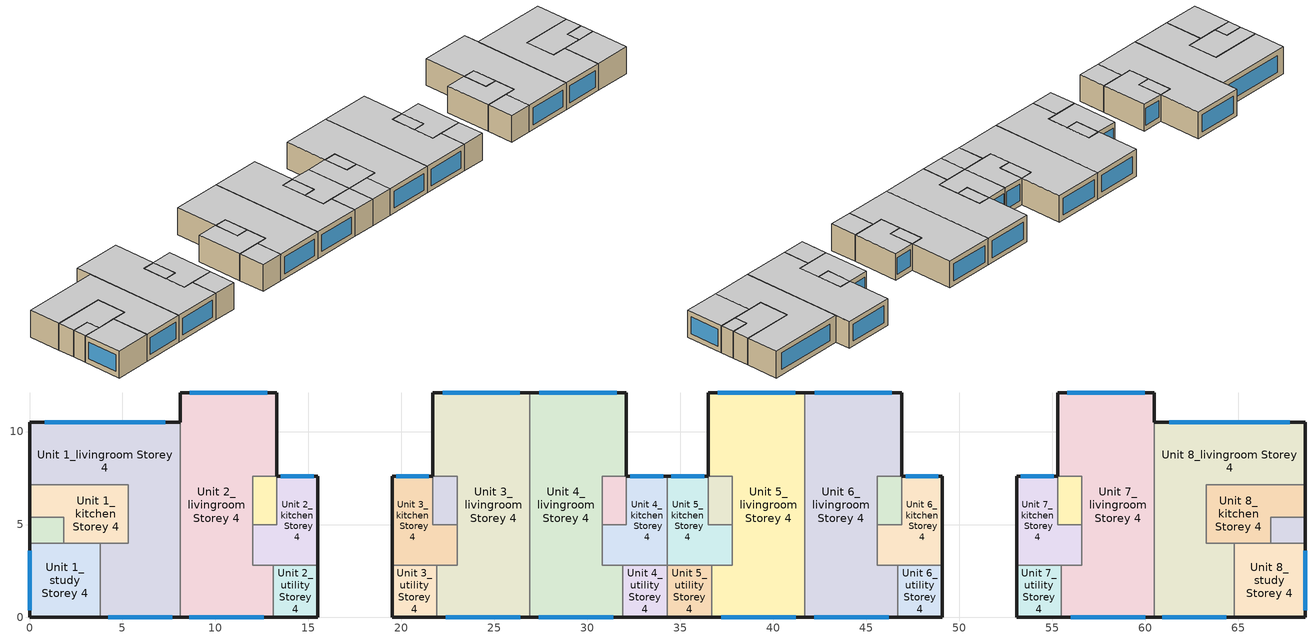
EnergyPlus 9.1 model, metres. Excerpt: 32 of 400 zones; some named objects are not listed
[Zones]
Unit 1_livingroom Storey 4
 floor adiabatic (Project Floor): 8.1,10.5 8.1,0 3.8,0 3.8,4 5.3,4 5.3,7.15 0,7.15 0,10.5 z14.8
 wall outside (Project Wall): 3.8,0 8.1,0 / 8.1,10.5 0,10.5 0,7.15 z14.8:17.6
 wall to Unit 1_kitchen Storey 4 (Project Wall): 0,7.15 5.3,7.15 5.3,4 3.8,4 z14.8:17.6
 wall to Unit 1_study Storey 4 (Project Wall): 3.8,4 3.8,0 z14.8:17.6
 wall to Unit 2_livingroom Storey 4 (Project Wall): 8.1,0 8.1,10.5 z14.8:17.6
 window (Project External Window): 4.23,0 7.67,0 / 7.29,10.5 0.81,10.5 z15.32:17.07
 ceiling adiabatic (Project Flat Roof): 0,10.5 0,7.15 5.3,7.15 5.3,4 3.8,4 3.8,0 8.1,0 8.1,10.5 z17.6
Unit 1_kitchen Storey 4
 floor adiabatic (Project Floor): 5.3,7.15 5.3,4 1.85,4 1.85,5.4 0,5.4 0,7.15 z14.8
 wall outside (Project Wall): 0,7.15 0,5.4 z14.8:17.6
 wall to Unit 1_bath3 Storey 4 (Project Wall): 0,5.4 1.85,5.4 1.85,4 z14.8:17.6
 wall to Unit 1_study Storey 4 (Project Wall): 1.85,4 3.8,4 z14.8:17.6
 ceiling adiabatic (Project Flat Roof): 0,7.15 0,5.4 1.85,5.4 1.85,4 5.3,4 5.3,7.15 z17.6
Unit 1_bath3 Storey 4
 floor adiabatic (Project Floor): 1.85,5.4 1.85,4 0,4 0,5.4 z14.8
 wall outside (Project Wall): 0,5.4 0,4 z14.8:17.6
 wall to Unit 1_study Storey 4 (Project Wall): 0,4 1.85,4 z14.8:17.6
 ceiling adiabatic (Project Flat Roof): 0,5.4 0,4 1.85,4 1.85,5.4 z17.6
Unit 1_study Storey 4
 floor adiabatic (Project Floor): 3.8,4 3.8,0 0,0 0,4 z14.8
 wall outside (Project Wall): 0,4 0,0 3.8,0 z14.8:17.6
 window (Project External Window): 0,3.6 0,0.4 z15.32:17.07
 ceiling adiabatic (Project Flat Roof): 0,4 0,0 3.8,0 3.8,4 z17.6
Unit 2_livingroom Storey 4
 floor adiabatic (Project Floor): 8.1,12.1 13.3,12.1 13.3,7.6 12,7.6 12,2.8 13.1,2.8 13.1,0 8.1,0 z14.8
 wall outside (Project Wall): 8.1,0 13.1,0 / 13.3,7.6 13.3,12.1 8.1,12.1 8.1,10.5 z14.8:17.6
 wall to Unit 2_utility Storey 4 (Project Wall): 13.1,0 13.1,2.8 z14.8:17.6
 wall to Unit 2_kitchen Storey 4 (Project Wall): 13.1,2.8 12,2.8 12,5 z14.8:17.6
 wall to Unit 2_bath3 Storey 4 (Project Wall): 12,5 12,7.6 13.3,7.6 z14.8:17.6
 window (Project External Window): 8.6,0 12.6,0 / 12.78,12.1 8.62,12.1 z15.32:17.07
 ceiling adiabatic (Project Flat Roof): 8.1,0 13.1,0 13.1,2.8 12,2.8 12,7.6 13.3,7.6 13.3,12.1 8.1,12.1 z17.6
Unit 2_kitchen Storey 4
 floor adiabatic (Project Floor): 13.3,5 13.3,7.6 15.5,7.6 15.5,2.8 12,2.8 12,5 z14.8
 wall outside (Project Wall): 15.5,2.8 15.5,7.6 13.3,7.6 z14.8:17.6
 wall to Unit 2_utility Storey 4 (Project Wall): 13.1,2.8 15.5,2.8 z14.8:17.6
 wall to Unit 2_bath3 Storey 4 (Project Wall): 13.3,7.6 13.3,5 12,5 z14.8:17.6
 window (Project External Window): 15.28,7.6 13.52,7.6 z15.32:17.07
 ceiling adiabatic (Project Flat Roof): 12,5 12,2.8 15.5,2.8 15.5,7.6 13.3,7.6 13.3,5 z17.6
Unit 2_bath3 Storey 4
 floor adiabatic (Project Floor): 13.3,7.6 13.3,5 12,5 12,7.6 z14.8
 ceiling adiabatic (Project Flat Roof): 12,7.6 12,5 13.3,5 13.3,7.6 z17.6
Unit 2_utility Storey 4
 floor adiabatic (Project Floor): 15.5,2.8 15.5,0 13.1,0 13.1,2.8 z14.8
 wall outside (Project Wall): 13.1,0 15.5,0 15.5,2.8 z14.8:17.6
 ceiling adiabatic (Project Flat Roof): 13.1,2.8 13.1,0 15.5,0 15.5,2.8 z17.6
Unit 3_livingroom Storey 4
 floor adiabatic (Project Floor): 21.9,0 21.9,2.8 23,2.8 23,7.6 21.7,7.6 21.7,12.1 26.9,12.1 26.9,0 z14.8
 wall outside (Project Wall): 26.9,12.1 21.7,12.1 21.7,7.6 / 21.9,0 26.9,0 z14.8:17.6
 wall to Unit 4_livingroom Storey 4 (Project Wall): 26.9,0 26.9,12.1 z14.8:17.6
 wall to Unit 3_bath3 Storey 4 (Project Wall): 21.7,7.6 23,7.6 23,5 z14.8:17.6
 wall to Unit 3_kitchen Storey 4 (Project Wall): 23,5 23,2.8 21.9,2.8 z14.8:17.6
 wall to Unit 3_utility Storey 4 (Project Wall): 21.9,2.8 21.9,0 z14.8:17.6
 window (Project External Window): 26.38,12.1 22.22,12.1 / 22.4,0 26.4,0 z15.32:17.07
 ceiling adiabatic (Project Flat Roof): 26.9,0 26.9,12.1 21.7,12.1 21.7,7.6 23,7.6 23,2.8 21.9,2.8 21.9,0 z17.6
Unit 3_kitchen Storey 4
 floor adiabatic (Project Floor): 23,2.8 19.5,2.8 19.5,7.6 21.7,7.6 21.7,5 23,5 z14.8
 wall outside (Project Wall): 21.7,7.6 19.5,7.6 19.5,2.8 z14.8:17.6
 wall to Unit 3_bath3 Storey 4 (Project Wall): 23,5 21.7,5 21.7,7.6 z14.8:17.6
 wall to Unit 3_utility Storey 4 (Project Wall): 19.5,2.8 21.9,2.8 z14.8:17.6
 window (Project External Window): 21.48,7.6 19.72,7.6 z15.32:17.07
 ceiling adiabatic (Project Flat Roof): 23,5 21.7,5 21.7,7.6 19.5,7.6 19.5,2.8 23,2.8 z17.6
Unit 3_bath3 Storey 4
 floor adiabatic (Project Floor): 23,5 21.7,5 21.7,7.6 23,7.6 z14.8
 ceiling adiabatic (Project Flat Roof): 23,7.6 21.7,7.6 21.7,5 23,5 z17.6
Unit 3_utility Storey 4
 floor adiabatic (Project Floor): 21.9,0 19.5,0 19.5,2.8 21.9,2.8 z14.8
 wall outside (Project Wall): 19.5,2.8 19.5,0 21.9,0 z14.8:17.6
 ceiling adiabatic (Project Flat Roof): 21.9,2.8 19.5,2.8 19.5,0 21.9,0 z17.6
Unit 4_livingroom Storey 4
 floor adiabatic (Project Floor): 26.9,12.1 32.1,12.1 32.1,7.6 30.8,7.6 30.8,2.8 31.9,2.8 31.9,0 26.9,0 z14.8
 wall outside (Project Wall): 26.9,0 31.9,0 / 32.1,7.6 32.1,12.1 26.9,12.1 z14.8:17.6
 wall to Unit 4_utility Storey 4 (Project Wall): 31.9,0 31.9,2.8 z14.8:17.6
 wall to Unit 4_kitchen Storey 4 (Project Wall): 31.9,2.8 30.8,2.8 30.8,5 z14.8:17.6
 wall to Unit 4_bath3 Storey 4 (Project Wall): 30.8,5 30.8,7.6 32.1,7.6 z14.8:17.6
 window (Project External Window): 27.4,0 31.4,0 / 31.58,12.1 27.42,12.1 z15.32:17.07
 ceiling adiabatic (Project Flat Roof): 26.9,0 31.9,0 31.9,2.8 30.8,2.8 30.8,7.6 32.1,7.6 32.1,12.1 26.9,12.1 z17.6
Unit 4_kitchen Storey 4
 floor adiabatic (Project Floor): 32.1,5 32.1,7.6 34.3,7.6 34.3,2.8 30.8,2.8 30.8,5 z14.8
 wall outside (Project Wall): 34.3,7.6 32.1,7.6 z14.8:17.6
 wall to Unit 4_utility Storey 4 (Project Wall): 31.9,2.8 34.3,2.8 z14.8:17.6
 wall to Unit 5_kitchen Storey 4 (Project Wall): 34.3,2.8 34.3,7.6 z14.8:17.6
 wall to Unit 4_bath3 Storey 4 (Project Wall): 32.1,7.6 32.1,5 30.8,5 z14.8:17.6
 window (Project External Window): 34.08,7.6 32.32,7.6 z15.32:17.07
 ceiling adiabatic (Project Flat Roof): 30.8,5 30.8,2.8 34.3,2.8 34.3,7.6 32.1,7.6 32.1,5 z17.6
Unit 4_bath3 Storey 4
 floor adiabatic (Project Floor): 32.1,7.6 32.1,5 30.8,5 30.8,7.6 z14.8
 ceiling adiabatic (Project Flat Roof): 30.8,7.6 30.8,5 32.1,5 32.1,7.6 z17.6
Unit 4_utility Storey 4
 floor adiabatic (Project Floor): 34.3,2.8 34.3,0 31.9,0 31.9,2.8 z14.8
 wall outside (Project Wall): 31.9,0 34.3,0 z14.8:17.6
 wall to Unit 5_utility Storey 4 (Project Wall): 34.3,0 34.3,2.8 z14.8:17.6
 ceiling adiabatic (Project Flat Roof): 31.9,2.8 31.9,0 34.3,0 34.3,2.8 z17.6
Unit 5_livingroom Storey 4
 floor adiabatic (Project Floor): 36.7,0 36.7,2.8 37.8,2.8 37.8,7.6 36.5,7.6 36.5,12.1 41.7,12.1 41.7,0 z14.8
 wall outside (Project Wall): 41.7,12.1 36.5,12.1 36.5,7.6 / 36.7,0 41.7,0 z14.8:17.6
 wall to Unit 6_livingroom Storey 4 (Project Wall): 41.7,0 41.7,12.1 z14.8:17.6
 wall to Unit 5_bath3 Storey 4 (Project Wall): 36.5,7.6 37.8,7.6 37.8,5 z14.8:17.6
 wall to Unit 5_kitchen Storey 4 (Project Wall): 37.8,5 37.8,2.8 36.7,2.8 z14.8:17.6
 wall to Unit 5_utility Storey 4 (Project Wall): 36.7,2.8 36.7,0 z14.8:17.6
 window (Project External Window): 41.18,12.1 37.02,12.1 / 37.2,0 41.2,0 z15.32:17.07
 ceiling adiabatic (Project Flat Roof): 41.7,0 41.7,12.1 36.5,12.1 36.5,7.6 37.8,7.6 37.8,2.8 36.7,2.8 36.7,0 z17.6
Unit 5_kitchen Storey 4
 floor adiabatic (Project Floor): 37.8,2.8 34.3,2.8 34.3,7.6 36.5,7.6 36.5,5 37.8,5 z14.8
 wall outside (Project Wall): 36.5,7.6 34.3,7.6 z14.8:17.6
 wall to Unit 5_bath3 Storey 4 (Project Wall): 37.8,5 36.5,5 36.5,7.6 z14.8:17.6
 wall to Unit 5_utility Storey 4 (Project Wall): 34.3,2.8 36.7,2.8 z14.8:17.6
 window (Project External Window): 36.28,7.6 34.52,7.6 z15.32:17.07
 ceiling adiabatic (Project Flat Roof): 37.8,5 36.5,5 36.5,7.6 34.3,7.6 34.3,2.8 37.8,2.8 z17.6
Unit 5_bath3 Storey 4
 floor adiabatic (Project Floor): 37.8,5 36.5,5 36.5,7.6 37.8,7.6 z14.8
 ceiling adiabatic (Project Flat Roof): 37.8,7.6 36.5,7.6 36.5,5 37.8,5 z17.6
Unit 5_utility Storey 4
 floor adiabatic (Project Floor): 36.7,0 34.3,0 34.3,2.8 36.7,2.8 z14.8
 wall outside (Project Wall): 34.3,0 36.7,0 z14.8:17.6
 ceiling adiabatic (Project Flat Roof): 36.7,2.8 34.3,2.8 34.3,0 36.7,0 z17.6
Unit 6_livingroom Storey 4
 floor adiabatic (Project Floor): 41.7,12.1 46.9,12.1 46.9,7.6 45.6,7.6 45.6,2.8 46.7,2.8 46.7,0 41.7,0 z14.8
 wall outside (Project Wall): 41.7,0 46.7,0 / 46.9,7.6 46.9,12.1 41.7,12.1 z14.8:17.6
 wall to Unit 6_utility Storey 4 (Project Wall): 46.7,0 46.7,2.8 z14.8:17.6
 wall to Unit 6_kitchen Storey 4 (Project Wall): 46.7,2.8 45.6,2.8 45.6,5 z14.8:17.6
 wall to Unit 6_bath3 Storey 4 (Project Wall): 45.6,5 45.6,7.6 46.9,7.6 z14.8:17.6
 window (Project External Window): 42.2,0 46.2,0 / 46.38,12.1 42.22,12.1 z15.32:17.07
 ceiling adiabatic (Project Flat Roof): 41.7,0 46.7,0 46.7,2.8 45.6,2.8 45.6,7.6 46.9,7.6 46.9,12.1 41.7,12.1 z17.6
Unit 6_kitchen Storey 4
 floor adiabatic (Project Floor): 46.9,5 46.9,7.6 49.1,7.6 49.1,2.8 45.6,2.8 45.6,5 z14.8
 wall outside (Project Wall): 49.1,2.8 49.1,7.6 46.9,7.6 z14.8:17.6
 wall to Unit 6_utility Storey 4 (Project Wall): 46.7,2.8 49.1,2.8 z14.8:17.6
 wall to Unit 6_bath3 Storey 4 (Project Wall): 46.9,7.6 46.9,5 45.6,5 z14.8:17.6
 window (Project External Window): 48.88,7.6 47.12,7.6 z15.32:17.07
 ceiling adiabatic (Project Flat Roof): 45.6,5 45.6,2.8 49.1,2.8 49.1,7.6 46.9,7.6 46.9,5 z17.6
Unit 6_bath3 Storey 4
 floor adiabatic (Project Floor): 46.9,7.6 46.9,5 45.6,5 45.6,7.6 z14.8
 ceiling adiabatic (Project Flat Roof): 45.6,7.6 45.6,5 46.9,5 46.9,7.6 z17.6
Unit 6_utility Storey 4
 floor adiabatic (Project Floor): 49.1,2.8 49.1,0 46.7,0 46.7,2.8 z14.8
 wall outside (Project Wall): 46.7,0 49.1,0 49.1,2.8 z14.8:17.6
 ceiling adiabatic (Project Flat Roof): 46.7,2.8 46.7,0 49.1,0 49.1,2.8 z17.6
Unit 7_livingroom Storey 4
 floor adiabatic (Project Floor): 55.5,0 55.5,2.8 56.6,2.8 56.6,7.6 55.3,7.6 55.3,12.1 60.5,12.1 60.5,0 z14.8
 wall outside (Project Wall): 60.5,10.5 60.5,12.1 55.3,12.1 55.3,7.6 / 55.5,0 60.5,0 z14.8:17.6
 wall to Unit 8_livingroom Storey 4 (Project Wall): 60.5,0 60.5,10.5 z14.8:17.6
 wall to Unit 7_bath3 Storey 4 (Project Wall): 55.3,7.6 56.6,7.6 56.6,5 z14.8:17.6
 wall to Unit 7_kitchen Storey 4 (Project Wall): 56.6,5 56.6,2.8 55.5,2.8 z14.8:17.6
 wall to Unit 7_utility Storey 4 (Project Wall): 55.5,2.8 55.5,0 z14.8:17.6
 window (Project External Window): 59.98,12.1 55.82,12.1 / 56,0 60,0 z15.32:17.07
 ceiling adiabatic (Project Flat Roof): 60.5,0 60.5,12.1 55.3,12.1 55.3,7.6 56.6,7.6 56.6,2.8 55.5,2.8 55.5,0 z17.6
Unit 7_kitchen Storey 4
 floor adiabatic (Project Floor): 56.6,2.8 53.1,2.8 53.1,7.6 55.3,7.6 55.3,5 56.6,5 z14.8
 wall outside (Project Wall): 55.3,7.6 53.1,7.6 53.1,2.8 z14.8:17.6
 wall to Unit 7_bath3 Storey 4 (Project Wall): 56.6,5 55.3,5 55.3,7.6 z14.8:17.6
 wall to Unit 7_utility Storey 4 (Project Wall): 53.1,2.8 55.5,2.8 z14.8:17.6
 window (Project External Window): 55.08,7.6 53.32,7.6 z15.32:17.07
 ceiling adiabatic (Project Flat Roof): 56.6,5 55.3,5 55.3,7.6 53.1,7.6 53.1,2.8 56.6,2.8 z17.6
Unit 7_bath3 Storey 4
 floor adiabatic (Project Floor): 56.6,5 55.3,5 55.3,7.6 56.6,7.6 z14.8
 ceiling adiabatic (Project Flat Roof): 56.6,7.6 55.3,7.6 55.3,5 56.6,5 z17.6
Unit 7_utility Storey 4
 floor adiabatic (Project Floor): 55.5,0 53.1,0 53.1,2.8 55.5,2.8 z14.8
 wall outside (Project Wall): 53.1,2.8 53.1,0 55.5,0 z14.8:17.6
 ceiling adiabatic (Project Flat Roof): 55.5,2.8 53.1,2.8 53.1,0 55.5,0 z17.6
Unit 8_livingroom Storey 4
 floor adiabatic (Project Floor): 68.6,7.15 63.3,7.15 63.3,4 64.8,4 64.8,0 60.5,0 60.5,10.5 68.6,10.5 z14.8
 wall outside (Project Wall): 60.5,0 64.8,0 / 68.6,7.15 68.6,10.5 60.5,10.5 z14.8:17.6
 wall to Unit 8_study Storey 4 (Project Wall): 64.8,0 64.8,4 z14.8:17.6
 wall to Unit 8_kitchen Storey 4 (Project Wall): 64.8,4 63.3,4 63.3,7.15 68.6,7.15 z14.8:17.6
 window (Project External Window): 67.79,10.5 61.31,10.5 / 60.93,0 64.37,0 z15.32:17.07
 ceiling adiabatic (Project Flat Roof): 68.6,10.5 60.5,10.5 60.5,0 64.8,0 64.8,4 63.3,4 63.3,7.15 68.6,7.15 z17.6
Unit 8_kitchen Storey 4
 floor adiabatic (Project Floor): 68.6,5.4 66.75,5.4 66.75,4 63.3,4 63.3,7.15 68.6,7.15 z14.8
 wall outside (Project Wall): 68.6,5.4 68.6,7.15 z14.8:17.6
 wall to Unit 8_study Storey 4 (Project Wall): 64.8,4 66.75,4 z14.8:17.6
 wall to Unit 8_bath3 Storey 4 (Project Wall): 66.75,4 66.75,5.4 68.6,5.4 z14.8:17.6
 ceiling adiabatic (Project Flat Roof): 68.6,7.15 63.3,7.15 63.3,4 66.75,4 66.75,5.4 68.6,5.4 z17.6
Unit 8_bath3 Storey 4
 floor adiabatic (Project Floor): 68.6,4 66.75,4 66.75,5.4 68.6,5.4 z14.8
 wall outside (Project Wall): 68.6,4 68.6,5.4 z14.8:17.6
 wall to Unit 8_study Storey 4 (Project Wall): 66.75,4 68.6,4 z14.8:17.6
 ceiling adiabatic (Project Flat Roof): 68.6,5.4 66.75,5.4 66.75,4 68.6,4 z17.6
Unit 8_study Storey 4
 floor adiabatic (Project Floor): 68.6,0 64.8,0 64.8,4 68.6,4 z14.8
 wall outside (Project Wall): 64.8,0 68.6,0 68.6,4 z14.8:17.6
 window (Project External Window): 68.6,0.4 68.6,3.6 z15.32:17.07
 ceiling adiabatic (Project Flat Roof): 68.6,4 64.8,4 64.8,0 68.6,0 z17.6
[Building]
One Precinct: North Axis=0; Terrain=City; Loads Convergence Tolerance Value=0.04; Temperature Convergence Tolerance Value=0.4; Solar Distribution=FullInteriorAndExterior; Maximum Number of Warmup Days=25; Minimum Number of Warmup Days=6
[Site:Location]
SGP_Singapore.486980_IWEC: Latitude=1.37; Longitude=103.98; Time Zone=8; Elevation=16
[MATERIAL] Roughness=MediumRough
Name | Thickness | Conductivity | Density | Specific Heat | Thermal Absorptance | Solar Absorptance | Visible Absorptance
ConcreteWall | 0.15 | 0.8 | 2400 | 880 | 0.85 | 0.79 | 0.79
Greenwall | 0.079 | 2.5 | 1293 | 853 | 0.98 | 0.75 | 0.75
[WindowMaterial:SimpleGlazingSystem]
SingleGlazingEuroGrey: UFactor=5.93; Solar Heat Gain Coefficient=0.62; Visible Transmittance=0.495
[Construction]
Project Wall: Greenwall
Project Floor; Project Flat Roof: ConcreteWall
Project External Window: SingleGlazingEuroGrey
[ZONE] Type=1; Multiplier=1; Ceiling Height=autocalculate; Volume=autocalculate; Floor Area=autocalculate; Part of Total Floor Area=Yes
Unit 1_livingroom Storey 4; Unit 1_kitchen Storey 4; Unit 1_bath3 Storey 4; Unit 1_study Storey 4; Unit 2_livingroom Storey 4; Unit 2_kitchen Storey 4; Unit 2_bath3 Storey 4; Unit 2_utility Storey 4; Unit 3_livingroom Storey 4; Unit 3_kitchen Storey 4; Unit 3_bath3 Storey 4; Unit 3_utility Storey 4; Unit 4_livingroom Storey 4; Unit 4_kitchen Storey 4; Unit 4_bath3 Storey 4; Unit 4_utility Storey 4; Unit 5_livingroom Storey 4; Unit 5_kitchen Storey 4; Unit 5_bath3 Storey 4; Unit 5_utility Storey 4; Unit 6_livingroom Storey 4; Unit 6_kitchen Storey 4; Unit 6_bath3 Storey 4; Unit 6_utility Storey 4; Unit 7_livingroom Storey 4; Unit 7_kitchen Storey 4; Unit 7_bath3 Storey 4; Unit 7_utility Storey 4; Unit 8_livingroom Storey 4; Unit 8_kitchen Storey 4; Unit 8_bath3 Storey 4; Unit 8_study Storey 4
[ZONEINFILTRATION:DESIGNFLOWRATE] Design Flow Rate Calculation Method=AirChanges/Hour; Air Changes per Hour=1; Constant Term Coefficient=1; Temperature Term Coefficient=0; Velocity Term Coefficient=0; Velocity Squared Term Coefficient=0
Name | Zone or ZoneList | Schedule
Unit 1_livingroom Storey 4 Infiltration | Unit 1_livingroom Storey 4 | Living_Infiltration_AirCon
Unit 1_kitchen Storey 4 Infiltration | Unit 1_kitchen Storey 4 | Always On
Unit 1_bath3 Storey 4 Infiltration | Unit 1_bath3 Storey 4 | Always On
Unit 1_study Storey 4 Infiltration | Unit 1_study Storey 4 | Always On
Unit 2_livingroom Storey 4 Infiltration | Unit 2_livingroom Storey 4 | Living_Infiltration_AirCon
Unit 2_kitchen Storey 4 Infiltration | Unit 2_kitchen Storey 4 | Always On
Unit 2_bath3 Storey 4 Infiltration | Unit 2_bath3 Storey 4 | Always On
Unit 2_utility Storey 4 Infiltration | Unit 2_utility Storey 4 | Always On
Unit 3_livingroom Storey 4 Infiltration | Unit 3_livingroom Storey 4 | Living_Infiltration_AirCon
Unit 3_kitchen Storey 4 Infiltration | Unit 3_kitchen Storey 4 | Always On
Unit 3_bath3 Storey 4 Infiltration | Unit 3_bath3 Storey 4 | Always On
Unit 3_utility Storey 4 Infiltration | Unit 3_utility Storey 4 | Always On
Unit 4_livingroom Storey 4 Infiltration | Unit 4_livingroom Storey 4 | Living_Infiltration_AirCon
Unit 4_kitchen Storey 4 Infiltration | Unit 4_kitchen Storey 4 | Always On
Unit 4_bath3 Storey 4 Infiltration | Unit 4_bath3 Storey 4 | Always On
Unit 4_utility Storey 4 Infiltration | Unit 4_utility Storey 4 | Always On
Unit 5_livingroom Storey 4 Infiltration | Unit 5_livingroom Storey 4 | Living_Infiltration_AirCon
Unit 5_kitchen Storey 4 Infiltration | Unit 5_kitchen Storey 4 | Always On
Unit 5_bath3 Storey 4 Infiltration | Unit 5_bath3 Storey 4 | Always On
Unit 5_utility Storey 4 Infiltration | Unit 5_utility Storey 4 | Always On
Unit 6_livingroom Storey 4 Infiltration | Unit 6_livingroom Storey 4 | Living_Infiltration_AirCon
Unit 6_kitchen Storey 4 Infiltration | Unit 6_kitchen Storey 4 | Always On
Unit 6_bath3 Storey 4 Infiltration | Unit 6_bath3 Storey 4 | Always On
Unit 6_utility Storey 4 Infiltration | Unit 6_utility Storey 4 | Always On
Unit 7_livingroom Storey 4 Infiltration | Unit 7_livingroom Storey 4 | Living_Infiltration_AirCon
Unit 7_kitchen Storey 4 Infiltration | Unit 7_kitchen Storey 4 | Always On
Unit 7_bath3 Storey 4 Infiltration | Unit 7_bath3 Storey 4 | Always On
Unit 7_utility Storey 4 Infiltration | Unit 7_utility Storey 4 | Always On
Unit 8_livingroom Storey 4 Infiltration | Unit 8_livingroom Storey 4 | Living_Infiltration_AirCon
Unit 8_kitchen Storey 4 Infiltration | Unit 8_kitchen Storey 4 | Always On
Unit 8_bath3 Storey 4 Infiltration | Unit 8_bath3 Storey 4 | Always On
Unit 8_study Storey 4 Infiltration | Unit 8_study Storey 4 | Always On
[HVACTEMPLATE:ZONE:IDEALLOADSAIRSYSTEM] Template Thermostat=Zone Stat; System Availability Schedule=AirCon_normal; Maximum Heating Supply Air Temperature=50; Minimum Cooling Supply Air Temperature=13; Maximum Heating Supply Air Humidity Ratio=0.0156; Minimum Cooling Supply Air Humidity Ratio=0.0077; Heating Limit=NoLimit; Cooling Limit=NoLimit; Heating Availability Schedule=Always Off; Cooling Availability Schedule=AirCon_normal; Dehumidification Control Type=Humidistat; Cooling Sensible Heat Ratio=0.7; Dehumidification Setpoint=60; Humidification Control Type=None; Outdoor Air Method=None; Outdoor Air Flow Rate per Person=0.00944; Outdoor Air Flow Rate per Zone Floor Area=0; Outdoor Air Flow Rate per Zone=0; Demand Controlled Ventilation Type=None; Outdoor Air Economizer Type=NoEconomizer; Heat Recovery Type=None; Sensible Heat Recovery Effectiveness=0.7; Latent Heat Recovery Effectiveness=0.65
Unit 1_livingroom Storey 4; Unit 2_livingroom Storey 4; Unit 3_livingroom Storey 4; Unit 4_livingroom Storey 4; Unit 5_livingroom Storey 4; Unit 6_livingroom Storey 4; Unit 7_livingroom Storey 4; Unit 8_livingroom Storey 4
[Schedule:Compact]
Always On: Through: 12/31, For: AllDays, Until: 24:00, 1
Always Off: Through: 12/31, For: AllDays, Until: 24:00, 0
AirCon_normal: Through: 31 Dec, For: AllDays, Until: 07:00, 1, Until: 22:00, 0, Until: 24:00, 1
[SCHEDULE:COMPACT]
Living_Infiltration_AirCon: Through: 12/31, For: AllDays, Until: 07:00, 0.2, Until: 22:00, 1, Until: 24:00, 0.2
